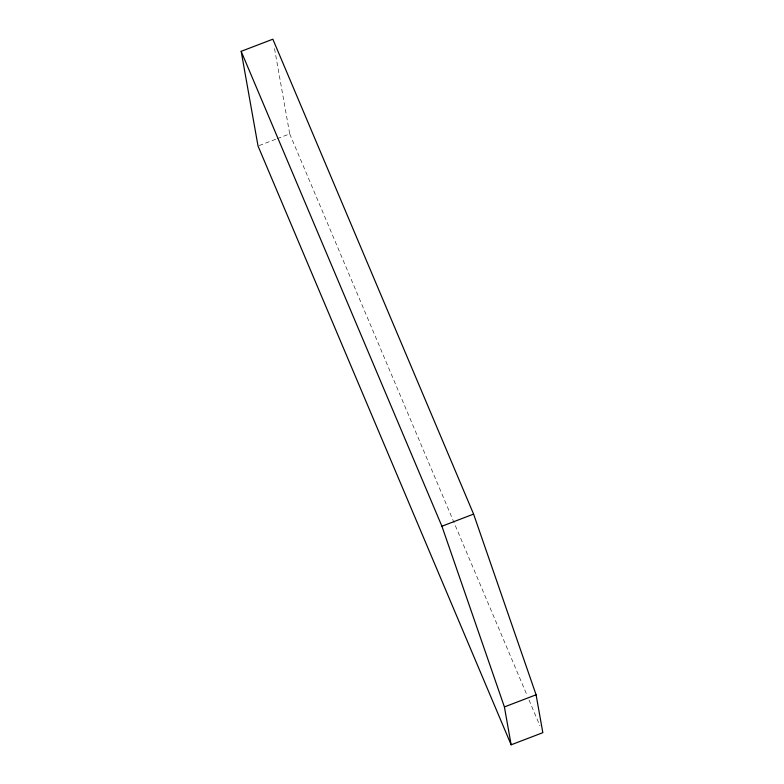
<?xml version="1.0" encoding="UTF-8"?>
<svg xmlns="http://www.w3.org/2000/svg" width="784" height="784" viewBox="0 0 784 784"><rect width="100%" height="100%" fill="white"/><g stroke="black" fill="none" stroke-linecap="round" stroke-linejoin="round"><path stroke-width="0.59" stroke-dasharray="3.92 2.94" d="M259.161 145.579L276.135 139.082M277.271 138.65L289.717 133.878L274.135 46.393M289.717 133.878L527.103 695.447M529.004 699.965L539.97 725.896"/><path stroke-width="1.18" d="M241.168 51.332L272.852 39.2L473.595 514.098L536.089 694.791L542.832 732.668L511.148 744.8L258.034 146.02L241.168 51.332L441.911 526.231L504.406 706.933L511.148 744.8M441.911 526.231L473.595 514.098M504.406 706.933L536.089 694.791"/></g></svg>
